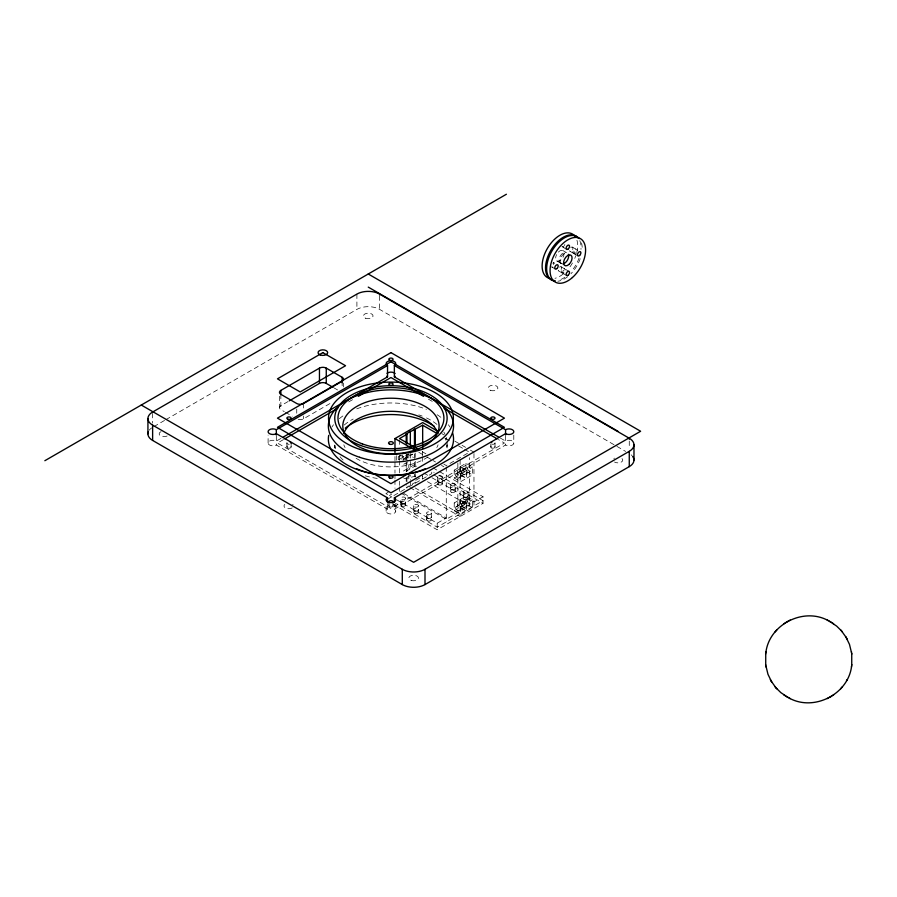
<?xml version="1.0" encoding="UTF-8"?>
<svg xmlns="http://www.w3.org/2000/svg" width="897" height="897" viewBox="0 0 897 897"><rect width="100%" height="100%" fill="white"/><g stroke="black" fill="none" stroke-linecap="round" stroke-linejoin="round"><path stroke-width="0.67" stroke-dasharray="4.49 3.36" d="M268.102 443.051L268.102 435.09M291.133 446.975L291.133 443.051M386.136 511.189L386.136 505.504M395.756 503.239L395.756 511.189M400.858 504.933L400.858 498.384M426.501 519.744L426.501 513.196M468.088 491.96L468.088 498.519M513.79 435.09L513.79 443.051M153.835 426.624L164.712 420.345M165.923 419.639L356.905 309.387A16.045 9.262 0 0 1 379.599 309.387L625.669 451.449M288.105 401.52L280.862 405.702A4.81 2.781 0 0 0 280.862 409.626L284.271 411.6M298.241 419.392A4.81 2.781 0 0 0 303.567 418.798L331.296 402.787M280.963 438.409L276.321 441.077A4.81 2.781 0 0 0 269.515 441.077A4.81 2.781 0 0 0 269.515 445.013A4.81 2.781 0 0 0 276.321 445.013L387.538 509.227A4.81 2.781 0 0 0 387.538 513.151A4.81 2.781 0 0 0 394.355 513.151A4.81 2.781 0 0 0 394.355 509.227L394.355 504.249M283.497 439.564L277.465 443.051L390.946 508.565L504.439 443.051L498.396 439.564M348.686 401.923L353.519 399.131M398.728 456.764L400.993 455.452M399.927 454.936L403.145 456.786L407.687 454.174M398.974 459.6L408.057 454.353L413.427 457.459M403.403 459.623L412.474 454.387M407.687 462L403.145 464.624L401.004 463.39M406.195 462.886L406.195 471.183L414.481 466.406L415.233 466.832L416.769 465.947L414.492 464.635L403.145 471.194L403.145 476.43M407.238 477.137L410.344 475.343L410.344 480.254M406.946 481.857L406.946 478.168L405.422 479.054L403.145 477.742M388.166 492.285L385.901 493.597L391.866 497.039M389.298 495.57L391.574 494.258M415.748 480.299L422.666 476.307M387.1 499.461L407.619 487.609M408.819 486.914L431.749 473.683L431.749 471.06L434.137 472.439M454.218 470.14L459.892 466.866L466.328 470.589L466.328 478.415L460.654 481.7L454.218 477.978L454.218 470.14L460.654 473.863L466.328 470.589M460.34 466.608L466.014 463.323L472.461 467.045L472.461 474.883L466.788 478.157L460.34 474.435L460.34 466.608L466.788 470.32L472.461 467.045M394.355 509.227L505.572 445.013A4.81 2.781 0 0 0 512.378 445.013A4.81 2.781 0 0 0 512.378 441.077A4.81 2.781 0 0 0 505.572 441.077L498.62 437.063M456.237 473.829L461.91 470.555M462.359 470.297L468.032 467.023M454.218 477.978L459.892 474.704L466.328 478.415M460.34 474.435L466.014 471.16L472.461 474.883M458.636 478L464.31 474.726M464.769 474.468L470.443 471.194M454.218 502.937L459.892 499.651L466.328 503.374L466.328 511.212L460.654 514.486L454.218 510.763L454.218 502.937L460.654 506.648L466.328 503.374M460.34 499.394L466.014 496.119L472.461 499.831L472.461 507.668L466.788 510.942L460.34 507.231L460.34 499.394L466.788 503.116L472.461 499.831M456.237 506.626L461.91 503.352M462.359 503.082L468.032 499.808M454.218 510.763L459.892 507.489L466.328 511.212M460.34 507.231L466.014 503.957L466.014 496.119M396.631 499.797L437.198 523.22L446.269 517.973L402.136 492.487M458.636 510.797L464.31 507.511M464.769 507.254L470.443 503.979M393.054 504.282L437.198 529.768L483.046 503.295L483.046 496.747L473.964 501.984L429.82 476.509M572.432 247.135L575.84 249.108A2.411 1.39 -60 0 1 575.078 252.831A2.411 1.39 -60 0 1 572.992 251.631A2.411 1.39 -60 0 1 575.84 249.108M563.215 247.381L566.624 249.344M570.021 251.306L573.43 253.279M574.562 253.929L577.971 255.892M562.89 250.566L566.299 252.528A6.021 3.476 -60 0 0 559.728 257.103A6.021 3.476 -60 0 0 561.724 263.213M556.869 260.993L561.41 263.606M561.085 266.79L564.493 268.764M565.626 269.414L569.034 271.376M551.868 267.037L555.277 268.999M558.674 270.961L562.083 272.935M563.215 273.585L566.624 275.547M428.374 399.131L433.206 401.923M441.75 433.599L444.138 434.967M454.88 441.167L460.845 444.609M462.033 445.304L465.61 447.368M470.387 450.126L473.964 452.189M445.45 438.341L451.438 441.806M458.636 445.955L463.424 448.724M464.624 449.419L469.423 452.189L446.269 465.554L443.869 464.175M334.2 388.009L337.608 389.971M422.296 451.718L425.896 453.792M418.832 452.335L425.997 456.472M427.185 457.156L431.962 459.914M433.15 460.598L435.538 461.977M441.503 465.42L443.88 466.799M432.937 467.819L483.046 496.747M438.902 475.197L483.046 500.672L437.198 527.144L396.631 503.733M434.137 475.062L483.046 503.295M407.743 460.733L402.383 457.627L402.383 455.014M423.855 473.055L428.631 475.814M427.465 481.689L472.461 507.668M406.195 471.183L406.946 471.62L406.946 463.312M406.946 478.168L406.195 477.731L406.195 485.109M285.403 412.25L292.209 416.186M415.087 487.912L460.116 513.914M410.019 487.609L460.116 516.537L460.116 460.183M406.946 488.002L406.195 487.564L414.481 482.788L415.233 483.214L415.233 478.303M400.712 492.98L446.269 519.285L469.423 505.919L469.423 457.705M629.268 441.1L629.268 448.747M505.572 436.11L505.572 445.013M495.021 443.051L495.021 446.975M490.771 444.351L490.771 446.975M473.964 453.568L473.964 505.919M466.788 470.32L466.788 478.157M466.788 503.116L466.788 510.942M466.014 463.323L466.014 471.16M463.267 491.96L463.267 498.519M460.654 473.863L460.654 481.7M460.654 506.648L460.654 514.486M459.892 466.866L459.892 474.704M459.892 499.651L459.892 507.489M457.851 463.009L457.851 512.602M455.261 484.559A2.411 1.39 0 0 1 451.651 485.759A2.411 1.39 0 0 1 451.651 483.36A2.411 1.39 0 0 1 455.261 484.559L455.261 491.108M450.451 484.559L450.451 491.108M447.11 442.378L447.11 446.314M446.269 466.933L446.269 521.908M442.434 477.159A2.411 1.39 0 0 1 438.824 478.359A2.411 1.39 0 0 1 438.824 475.948A2.411 1.39 0 0 1 442.434 477.159L442.434 483.707M437.624 477.159L437.624 483.707M437.198 523.22L437.198 529.768M431.311 513.196L431.311 519.744M422.666 451.37L422.666 455.777M422.666 456.876L422.666 462.684M422.666 474.793L422.666 478.92M418.495 505.785A2.411 1.39 0 0 1 414.885 506.996A2.411 1.39 0 0 1 414.885 504.585A2.411 1.39 0 0 1 418.495 505.785L418.495 512.344M415.233 453.007L415.233 459.914M415.233 461.305L415.233 466.832M415.233 473.392L415.233 477.069M414.481 453.949L414.481 460.867M414.481 462.247L414.492 469.882M414.481 474.188L414.481 476.643M413.674 505.785L413.674 512.344M410.344 453.579L410.344 468.795L408.819 467.92L408.819 461.35M410.344 481.487L410.344 485.176M408.819 453.512L408.819 458.737M408.819 474.468L408.819 479.379M406.946 455.014L406.946 461.933M406.195 454.588L406.195 461.495M405.668 498.384A2.411 1.39 0 0 1 402.058 499.584A2.411 1.39 0 0 1 402.058 497.185A2.411 1.39 0 0 1 405.668 498.384L405.668 504.933M403.145 456.786L403.145 462.011M399.513 439.934L399.513 446.829M399.513 455.093L399.513 459.23M399.513 460.598L399.513 472.999M399.513 481.263L399.513 485.4M399.513 486.779L399.513 492.285M396.709 455.687L396.709 460.912M394.972 456.539L394.972 460.688M394.972 462.078L394.972 473.145M394.972 474.524L394.972 478.673M394.972 480.063L394.972 488.36M393.077 501.905L393.077 505.83M388.827 501.905L388.827 505.83M387.538 504.249L387.538 509.227M379.599 295.999L379.599 309.387M356.905 294.093L356.905 309.387M343.562 383.086L343.562 386.91M342.149 381.236L342.149 388.423M334.783 445.024L334.783 447.648M303.567 403.515L303.567 410.467M303.567 416.017L303.567 418.798M296.75 409.077L296.75 413.237M286.872 443.051L286.872 446.975M280.862 394.332L280.862 409.626M279.46 396.194L279.46 407.664M276.321 436.11L276.321 445.013M152.625 413.416L152.625 423.149M331.968 427.006A62.588 36.138 0 0 1 333.505 424.763M339.369 418.641A62.588 36.138 0 0 1 342.889 415.961M356.726 408.853A62.588 36.138 0 0 1 426.411 409.335M437.153 414.739A62.588 36.138 0 0 1 441.683 417.946M448.388 424.763A62.588 36.138 0 0 1 449.924 427.006M438.072 444.811A48.146 27.796 0 0 1 436.828 447.547M427.914 456.921A48.146 27.796 0 0 1 354.92 457.56M345.065 447.547A48.146 27.796 0 0 1 343.82 444.811M167.122 435.976A4.81 2.781 0 0 1 160.227 435.617A4.81 2.781 0 0 1 161.09 431.648M621.969 458.58A4.81 2.781 0 0 1 620.948 462.247A4.81 2.781 0 0 1 614.523 462.045M613.873 458.58A4.81 2.781 0 0 1 614.523 458.12M398.851 459.757A2.411 1.39 60 0 1 399.131 456.651A2.411 1.39 60 0 1 401.621 459.645M407.025 455.317A2.411 1.39 60 0 1 406.307 457.773A2.411 1.39 60 0 1 403.964 455.171M412.788 454.073A2.411 1.39 60 0 1 410.961 454.05M292.209 507.915A4.81 2.781 0 0 1 285.784 508.106A4.81 2.781 0 0 1 284.764 504.439M292.669 504.282A4.81 2.781 0 0 1 293.039 504.619M581.503 242.896A25.116 14.509 -60 0 1 582.108 250.028M580.202 258.706A25.116 14.509 -60 0 1 570.963 273.697M567.655 276.702A25.116 14.509 -60 0 1 557.878 281.243M561.735 263.763A6.021 3.476 -60 0 1 560.86 257.764A6.021 3.476 -60 0 1 566.377 252.898M576.401 253.313A2.411 1.39 -60 0 1 574.147 253.38A2.411 1.39 -60 0 1 575.347 250.185A2.411 1.39 -60 0 1 577.444 250.521M563.955 273.663A2.411 1.39 -60 0 1 562.733 272.228A2.411 1.39 -60 0 1 564.37 269.56A2.411 1.39 -60 0 1 566.097 270.176M552.765 263.191A2.411 1.39 -60 0 1 554.705 263.46M552.765 267.059A2.411 1.39 -60 0 1 551.644 266.846M563.955 247.449A2.411 1.39 -60 0 1 562.744 246.619M558.315 252.113A6.021 3.476 -60 0 1 564.135 253.201A6.021 3.476 -60 0 1 558.506 261.218A6.021 3.476 -60 0 1 556.577 254.591M576.962 240.273A25.116 14.509 -60 0 1 574.753 258.414M572.443 263.023A25.116 14.509 -60 0 1 568.036 269.291M563.114 274.078A25.116 14.509 -60 0 1 554.996 278.317M570.761 247.606A2.411 1.39 -60 0 1 572.869 247.74A2.411 1.39 -60 0 1 571.703 250.846A2.411 1.39 -60 0 1 569.595 250.712M559.571 267.127A2.411 1.39 -60 0 1 561.556 267.553A2.411 1.39 -60 0 1 560.188 270.636A2.411 1.39 -60 0 1 558.203 270.199M579.798 240.654A25.116 14.509 -60 0 1 580.976 249.366M579.07 258.056A25.116 14.509 -60 0 1 571.445 271.253M564.886 277.251A25.116 14.509 -60 0 1 558.394 280.279M563.91 272.307A2.411 1.39 -60 0 1 561.612 272.183A2.411 1.39 -60 0 1 563.282 268.887A2.411 1.39 -60 0 1 564.964 270.232M553.359 262.395A2.411 1.39 -60 0 1 553.359 264.548M564.863 244.444A2.411 1.39 -60 0 1 564.359 245.543M563.91 246.103A2.411 1.39 -60 0 1 561.959 246.641M631.152 454.835A16.045 9.262 0 0 1 631.959 455.586M415.726 476.083A56.175 32.427 0 0 1 403.998 478.516M377.245 478.426A56.175 32.427 0 0 1 365.326 475.836M334.816 448.197A56.175 32.427 0 0 1 334.794 446.022M445.002 438.151A56.175 32.427 0 0 1 445.921 440.315M446.975 444.677A56.175 32.427 0 0 1 447.098 447.928M447.009 445.058A56.175 32.427 0 0 1 446.661 447.166M343.091 460.026A56.175 32.427 0 0 1 339.515 456.08M335.613 448.623A56.175 32.427 0 0 1 334.917 445.349M344.246 425.021A56.175 32.427 0 0 1 353.171 419.045M418.832 414.896A56.175 32.427 0 0 1 422.162 416.085M426.49 417.935A56.175 32.427 0 0 1 436.962 424.438M443.813 432.085A56.175 32.427 0 0 1 445.002 434.215M446.28 437.467A56.175 32.427 0 0 1 446.818 439.653M149.25 430.19A16.045 9.262 0 0 1 151.649 427.936M289.226 444.273A2.13 1.222 0 0 1 287.051 442.557M495.009 442.916A2.13 1.222 0 0 1 493.888 444.127A2.13 1.222 0 0 1 491.534 443.993M411.241 580.426A4.81 2.781 0 0 0 418.462 578.016A4.81 2.781 0 0 0 411.241 575.616A4.81 2.781 0 0 0 411.241 580.426M365.55 318.233A4.81 2.781 0 0 0 373.051 316.136A4.81 2.781 0 0 0 366.144 313.434A4.81 2.781 0 0 0 365.55 318.233M455.754 475.253A2.411 1.39 60 0 0 458.513 478.067A2.411 1.39 60 0 0 458.042 474.435A2.411 1.39 60 0 0 455.754 475.253M461.428 471.979A2.411 1.39 60 0 0 464.186 474.793A2.411 1.39 60 0 0 463.715 471.16A2.411 1.39 60 0 0 461.428 471.979M455.754 508.05A2.411 1.39 60 0 0 458.513 510.853A2.411 1.39 60 0 0 458.042 507.22A2.411 1.39 60 0 0 455.754 508.05M461.428 504.776A2.411 1.39 60 0 0 464.186 507.579A2.411 1.39 60 0 0 463.715 503.946A2.411 1.39 60 0 0 461.428 504.776M402.058 503.52A2.411 1.39 0 0 0 405.668 502.309A2.411 1.39 0 0 0 402.058 501.109A2.411 1.39 0 0 0 402.058 503.52M401.845 506.065A2.411 1.39 0 0 0 405.657 505.078A2.411 1.39 0 0 0 402.282 503.666A2.411 1.39 0 0 0 401.845 506.065M414.672 513.465A2.411 1.39 0 0 0 418.484 512.479A2.411 1.39 0 0 0 415.098 511.066A2.411 1.39 0 0 0 414.672 513.465M427.701 518.32A2.411 1.39 0 0 0 431.311 517.12A2.411 1.39 0 0 0 427.701 515.921A2.411 1.39 0 0 0 427.701 518.32M427.499 520.865A2.411 1.39 0 0 0 431.3 519.89A2.411 1.39 0 0 0 427.925 518.477A2.411 1.39 0 0 0 427.499 520.865M414.885 510.92A2.411 1.39 0 0 0 418.495 509.72A2.411 1.39 0 0 0 414.885 508.509A2.411 1.39 0 0 0 414.885 510.92M427.499 514.317A2.411 1.39 0 0 0 431.3 513.331A2.411 1.39 0 0 0 427.925 511.918A2.411 1.39 0 0 0 427.499 514.317M467.561 468.447A2.411 1.39 60 0 0 470.308 471.25A2.411 1.39 60 0 0 469.849 467.617A2.411 1.39 60 0 0 467.561 468.447M461.888 471.721A2.411 1.39 60 0 0 464.635 474.524A2.411 1.39 60 0 0 464.175 470.891A2.411 1.39 60 0 0 461.888 471.721M467.561 501.232A2.411 1.39 60 0 0 470.308 504.036A2.411 1.39 60 0 0 469.849 500.414A2.411 1.39 60 0 0 467.561 501.232M461.888 504.506A2.411 1.39 60 0 0 464.635 507.321A2.411 1.39 60 0 0 464.175 503.688A2.411 1.39 60 0 0 461.888 504.506M438.824 482.294A2.411 1.39 0 0 0 442.434 481.084A2.411 1.39 0 0 0 438.824 479.884A2.411 1.39 0 0 0 438.824 482.294M438.622 484.829A2.411 1.39 0 0 0 442.423 483.853A2.411 1.39 0 0 0 439.048 482.44A2.411 1.39 0 0 0 438.622 484.829M451.438 492.24A2.411 1.39 0 0 0 455.25 491.253A2.411 1.39 0 0 0 451.875 489.84A2.411 1.39 0 0 0 451.438 492.24M464.478 497.095A2.411 1.39 0 0 0 468.088 495.895A2.411 1.39 0 0 0 464.478 494.684A2.411 1.39 0 0 0 464.478 497.095M464.265 499.64A2.411 1.39 0 0 0 468.077 498.654A2.411 1.39 0 0 0 464.691 497.241A2.411 1.39 0 0 0 464.265 499.64M451.651 489.695A2.411 1.39 0 0 0 455.261 488.484A2.411 1.39 0 0 0 451.651 487.284A2.411 1.39 0 0 0 451.651 489.695M464.265 493.092A2.411 1.39 0 0 0 468.077 492.105A2.411 1.39 0 0 0 464.691 490.693A2.411 1.39 0 0 0 464.265 493.092M490.39 390.307A4.81 2.781 0 0 0 497.891 388.21A4.81 2.781 0 0 0 490.984 385.508A4.81 2.781 0 0 0 490.39 390.307M287.758 447.973A2.13 1.222 0 0 0 291.121 447.11A2.13 1.222 0 0 0 288.139 445.854A2.13 1.222 0 0 0 287.758 447.973M389.702 506.827A2.13 1.222 0 0 0 393.065 505.964A2.13 1.222 0 0 0 390.083 504.719A2.13 1.222 0 0 0 389.702 506.827M491.646 447.973A2.13 1.222 0 0 0 495.009 447.11A2.13 1.222 0 0 0 492.027 445.854A2.13 1.222 0 0 0 491.646 447.973"/><path stroke-width="1.35" d="M765.724 653.431L765.724 665.271M851.735 665.271L851.735 653.431M765.903 652.321C769.391 624.346 803.555 606.989 828.211 620.578M789.259 698.124C813.904 711.713 848.069 694.356 851.567 666.381M765.634 654.048L765.993 651.715M851.477 666.987L851.825 664.666M846.499 680.722L847.116 679.646M776.892 629.829L775.064 631.937M840.567 688.874L841.364 687.954M841.577 687.719L842.395 686.766M783.866 623.763L784.998 623.045M785.985 622.406L788.115 621.184M831.474 696.296L829.344 697.518M832.461 695.668L833.605 694.94M44.85 460.71L506.401 194.245M280.862 394.579L280.862 390.408L319.455 368.129A4.81 2.781 0 0 1 326.261 368.129L342.149 377.301L342.149 382.862M289.305 400.824L319.455 383.423A4.81 2.781 0 0 1 326.261 383.423L333.067 387.358M387.538 502.836L387.538 497.857L276.321 433.655A4.81 2.781 0 0 1 269.515 433.655A4.81 2.781 0 0 1 269.515 429.719A4.81 2.781 0 0 1 276.321 429.719L387.538 365.505A4.81 2.781 0 0 1 387.538 361.581A4.81 2.781 0 0 1 394.355 361.581A4.81 2.781 0 0 1 394.355 365.505L394.355 376.863L498.62 437.063M283.273 437.063L387.538 376.863L387.538 365.505M284.708 438.868L337.821 408.191M358.352 396.339L390.946 377.525L423.541 396.339M394.972 453.781L394.972 438.566L422.666 422.577L438.173 431.524M406.195 443.522L406.195 433.834L422.666 425.2L437.052 433.498M406.946 443.948L406.946 434.271L399.513 438.566L418.697 449.632M394.355 502.118L394.355 497.857L505.572 433.655A4.81 2.781 0 0 0 512.378 433.655A4.81 2.781 0 0 0 512.378 429.719A4.81 2.781 0 0 0 505.572 429.719L394.355 365.505M152.625 425.133L402.293 569.281A16.045 9.262 0 0 0 424.999 569.281L629.268 451.337A16.045 9.262 0 0 0 629.268 438.241L379.599 294.093A16.045 9.262 0 0 0 356.905 294.093L152.625 412.026A16.045 9.262 0 0 0 152.625 425.133L152.625 440.427L402.293 584.575A16.045 9.262 0 0 0 424.999 584.575L629.268 466.631A16.045 9.262 0 0 0 632.654 456.405M789.259 620.578L790.235 620.074M827.225 698.628L828.211 698.124M827.225 620.074L831.474 622.406M829.344 621.184L836.643 626.095L841.364 630.748M790.235 698.628L785.985 696.296M788.115 697.518L780.827 692.607L776.096 687.954M368.252 274L640.626 431.255L413.64 562.296L141.278 405.04M368.252 287.107L617.921 431.255M444.071 408.191L497.196 438.868M408.819 430.571L410.344 431.446L410.344 445.282M406.195 433.834L406.946 434.271M394.972 438.566L415.255 450.272M832.461 623.045L833.605 623.763M783.866 694.94L784.998 695.668M841.577 630.995L846.286 637.621M771.173 681.092L775.883 687.719M840.567 629.829L842.395 631.937M775.064 686.766L776.892 688.874M845.692 636.556L849.481 644.382L851.825 654.048M846.499 637.98L847.116 639.068M765.634 664.666L767.978 674.32L771.779 682.146M770.344 679.646L770.96 680.722M851.477 651.715L851.567 652.321M765.903 666.381L765.993 666.987M633.977 444.789L633.977 460.083M629.268 438.241L629.268 439.194M629.268 451.337L629.268 466.631M505.572 429.719L505.572 435.067M424.999 569.281L424.999 584.575M422.666 425.2L422.666 448.612M415.233 429.484L415.233 447.468M414.481 429.058L414.481 448.422M402.293 569.281L402.293 584.575M379.599 294.093L379.599 295.046M326.261 368.129L326.261 383.423M319.455 368.129L319.455 383.423M276.321 429.719L276.321 435.067M147.927 418.585L147.927 433.868M452.615 432.926A62.588 36.138 0 0 1 393.099 475.231A62.588 36.138 0 0 1 328.694 435.381M343.82 433.419A48.146 27.796 0 0 1 390.946 411.319A48.146 27.796 0 0 1 438.072 433.419M554.705 281.176A25.116 14.509 -60 0 1 551.857 251.149A25.116 14.509 -60 0 1 579.294 238.591M568.373 254.3A6.021 3.476 -60 0 1 567.431 260.13A6.021 3.476 -60 0 1 562.856 263.875M548.684 278.16A25.116 14.509 -60 0 1 548.672 246.339A25.116 14.509 -60 0 1 575.661 237.245M555.131 280.671A25.116 14.509 -60 0 1 550.108 251.609A25.116 14.509 -60 0 1 578.15 237.929M345.267 428.104A56.175 32.427 0 0 1 434.372 426.4M395.162 376.247A4.81 2.781 0 0 1 394.355 376.863M387.538 376.863A4.81 2.781 0 0 1 386.742 376.247M386.977 373.331A4.81 2.781 0 0 1 395.162 373.556M394.355 497.857A4.81 2.781 0 0 1 394.355 501.793A4.81 2.781 0 0 1 387.538 501.793A4.81 2.781 0 0 1 387.538 497.857M425.47 468.626A56.175 32.427 0 0 1 356.457 468.649M152.625 440.427A16.045 9.262 0 0 1 148.263 431.973M290.213 442.03A2.13 1.222 0 0 1 291.088 443.297M389.444 502.769A2.13 1.222 0 0 1 389.444 501.031A2.13 1.222 0 0 1 392.449 501.031A2.13 1.222 0 0 1 392.449 502.769M490.872 442.67A2.13 1.222 0 0 1 492.049 441.918M342.149 377.301A4.81 2.781 0 0 1 342.149 381.236L303.567 403.515A4.81 2.781 0 0 1 296.75 403.515L280.862 394.332A4.81 2.781 0 0 1 280.862 390.408M322.853 352.622L277.465 378.837L300.159 391.944L345.558 365.729L322.853 352.622M390.946 352.622L277.465 418.148L390.946 483.674L504.439 418.148L390.946 352.622M390.946 361.794L277.465 427.32L390.946 492.845L504.439 427.32L390.946 361.794M287.937 419.213A2.13 1.222 0 0 0 291.133 418.148A2.13 1.222 0 0 0 287.937 417.083A2.13 1.222 0 0 0 287.937 419.213M359.731 449.363A62.431 36.048 0 0 0 453.377 418.148A62.431 36.048 0 0 0 359.731 386.932A62.431 36.048 0 0 0 359.731 449.363M389.881 478.067A2.13 1.222 0 0 0 393.077 477.002A2.13 1.222 0 0 0 389.881 475.937A2.13 1.222 0 0 0 389.881 478.067M491.646 419.146A2.13 1.222 0 0 0 495.009 418.271A2.13 1.222 0 0 0 492.027 417.027A2.13 1.222 0 0 0 491.646 419.146M389.702 360.28A2.13 1.222 0 0 0 393.065 359.417A2.13 1.222 0 0 0 390.083 358.172A2.13 1.222 0 0 0 389.702 360.28M359.652 457.302A62.588 36.138 0 0 0 453.546 426.008A62.588 36.138 0 0 0 359.652 394.714A62.588 36.138 0 0 0 359.652 457.302M362.702 448.522A48.146 27.796 0 0 0 438.835 428.878A48.146 27.796 0 0 0 371.313 400.634A48.146 27.796 0 0 0 362.702 448.522M362.242 443.847A52.968 30.576 0 0 0 443.847 419.65A52.968 30.576 0 0 0 366.761 390.946A52.968 30.576 0 0 0 362.242 443.847M360.504 445.405A56.175 32.427 0 0 0 447.054 419.74A56.175 32.427 0 0 0 365.292 389.298A56.175 32.427 0 0 0 360.504 445.405M389.747 444.25A2.411 1.39 0 0 0 393.357 443.051A2.411 1.39 0 0 0 389.747 441.84A2.411 1.39 0 0 0 389.747 444.25M572.421 277.521A25.116 14.509 -60 0 0 580.381 238.602A25.116 14.509 -60 0 0 550.668 264.963A25.116 14.509 -60 0 0 572.421 277.521M568.922 264.469A6.021 3.476 -60 0 0 570.84 255.152A6.021 3.476 -60 0 0 563.72 261.464A6.021 3.476 -60 0 0 568.922 264.469M579.619 255.454A2.411 1.39 -60 0 0 580.381 251.721A2.411 1.39 -60 0 0 577.533 254.255A2.411 1.39 -60 0 0 579.619 255.454M568.261 275.11A2.411 1.39 -60 0 0 569.034 271.376A2.411 1.39 -60 0 0 566.186 273.91A2.411 1.39 -60 0 0 568.261 275.11M556.914 268.562A2.411 1.39 -60 0 0 557.676 264.828A2.411 1.39 -60 0 0 554.828 267.351A2.411 1.39 -60 0 0 556.914 268.562M568.261 248.906A2.411 1.39 -60 0 0 569.034 245.173A2.411 1.39 -60 0 0 566.186 247.695A2.411 1.39 -60 0 0 568.261 248.906M320.453 355.033A4.81 2.781 0 0 0 327.674 352.622A4.81 2.781 0 0 0 320.453 350.222A4.81 2.781 0 0 0 320.453 355.033M389.702 385.183A2.13 1.222 0 0 0 393.065 384.32A2.13 1.222 0 0 0 390.083 383.064A2.13 1.222 0 0 0 389.702 385.183"/></g></svg>
